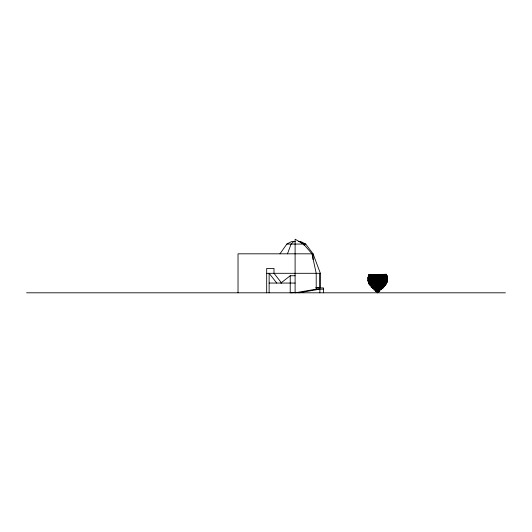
<?xml version="1.0" encoding="UTF-8"?>
<svg xmlns="http://www.w3.org/2000/svg" width="532" height="532" viewBox="0 0 532 532"><rect width="100%" height="100%" fill="white"/><g stroke="black" fill="none" stroke-linecap="round" stroke-linejoin="round"><path stroke-width="0.8" d="M287.466 253.817L291.124 244.068L293.558 241.628M279.965 253.817L286.834 244.068L291.416 241.628L295.233 241.628M280.849 283.057L290.226 275.749L295.1 275.749M316.208 289.162L295.1 292.806L295.1 239.194L303.539 244.068L311.985 253.817L316.208 273.308L316.208 289.162L323.516 289.162M298.758 292.806L319.858 289.162L319.858 292.806M298.239 241.628L300.873 241.628L305.747 244.068L313.055 253.817L320.364 273.308L320.364 287.932M286.834 244.068L305.747 244.068M266.685 273.308L320.364 273.308M386.99 276.766L368.423 277.066L386.99 277.066L386.917 276.055M368.044 278.183L387.369 278.183M367.958 278.894L387.456 278.894M367.958 279.606L387.456 279.606M368.044 281.029L387.369 281.029M386.99 282.452L368.423 282.751L386.99 282.751L386.917 281.741M377.447 282.598L377.933 282.598M269.125 283.057L295.1 283.057M316.208 287.932L323.516 287.932L323.516 292.806M377.048 288.291L377.401 288.291M376.988 289.707L377.374 289.707M376.955 291.13L377.354 291.13M295.34 292.553L296.57 292.553M376.942 292.553L378.365 292.553M26.6 292.806L505.4 292.806M315.802 287.466L319.858 287.932M299.729 241.628L303.466 244.068L304.264 245.458M281.627 283.057L273.993 273.308L273.993 268.434L266.685 268.434L266.685 292.806M276.753 283.057L269.125 273.308L269.125 292.806M387.329 277.471L387.369 278.489L368.044 278.489L368.078 277.172M387.329 280.317L387.369 281.335L368.044 281.335L368.131 280.012M387.283 277.471L387.243 278.489M387.283 280.317L387.243 281.335M386.817 276.055L386.744 277.066M386.817 281.741L386.744 282.751M386.225 274.632L386.225 275.343M386.225 283.157L386.225 283.869M386.072 274.632L386.072 275.343M386.072 283.157L386.072 283.869M385.274 284.58L385.274 285.292M385.075 284.58L385.075 285.292M384.091 286.003L384.091 286.715M383.858 286.003L383.858 286.715M382.714 287.426L382.714 288.138M382.448 287.426L382.448 288.138M381.185 288.849L381.185 289.554M380.899 288.849L380.899 289.554M379.549 290.266L379.549 290.977M379.25 290.266L379.25 290.977M377.86 291.383L377.86 292.401M377.707 274.326L377.707 276.766M377.707 278.183L377.707 281.029M377.707 282.452L377.707 288.543M377.707 291.383L377.707 292.806M377.554 291.383L377.554 292.401M376.164 290.266L376.164 290.977M375.865 290.266L375.865 290.977M374.229 288.543L374.229 289.554M372.965 287.12L372.965 288.138M372.699 287.12L372.699 288.138M371.555 286.003L371.555 286.715M371.323 286.003L371.323 286.715M370.339 284.274L370.339 285.292M370.139 284.274L370.139 285.292M369.341 274.326L369.341 275.343M369.341 282.858L369.341 283.869M369.188 274.326L369.188 275.343M369.188 282.858L369.188 283.869M368.596 275.749L368.669 277.066M368.596 281.741L368.669 282.751M368.496 275.749L368.496 276.766M368.496 281.741L368.496 282.452M319.652 273.308L319.652 288.138M313.055 259.503L313.055 253.817L238.03 253.817L238.03 292.806M295.998 292.401L295.998 292.806M290.226 275.749L290.226 292.806M386.578 274.326L368.836 274.632L386.578 274.326M386.325 275.343L369.088 275.649L386.325 275.343M387.163 275.749L368.25 276.055L387.163 275.749M387.456 277.172L367.958 277.471L387.456 277.172M387.456 278.588L367.958 278.588L367.958 279.912L387.456 279.912L387.456 278.588M387.456 280.012L367.958 280.317L387.456 280.012M387.163 281.435L368.25 281.741L387.163 281.435M386.578 282.858L368.836 283.157L386.578 282.858M386.325 283.869L369.088 284.174L386.325 283.869M385.727 284.274L369.687 284.58L385.727 284.274M385.401 285.292L370.013 285.598L385.401 285.292M384.636 285.697L370.777 286.003L384.636 285.697M384.244 286.715L371.17 287.021L384.244 286.715M383.326 287.12L372.087 287.426L383.326 287.12M382.887 288.138L372.526 288.437L382.887 288.138M381.85 288.543L373.564 288.849L381.85 288.543M381.377 289.554L374.036 289.86L381.377 289.554M380.247 289.96L375.166 290.266L380.247 289.96M379.748 290.977L375.665 291.283L379.748 290.977M378.571 291.383L376.842 291.689L378.571 291.383M301.178 292.401L290.818 292.706L301.178 292.401M378.059 292.401L377.354 292.706L378.059 292.401"/></g></svg>
